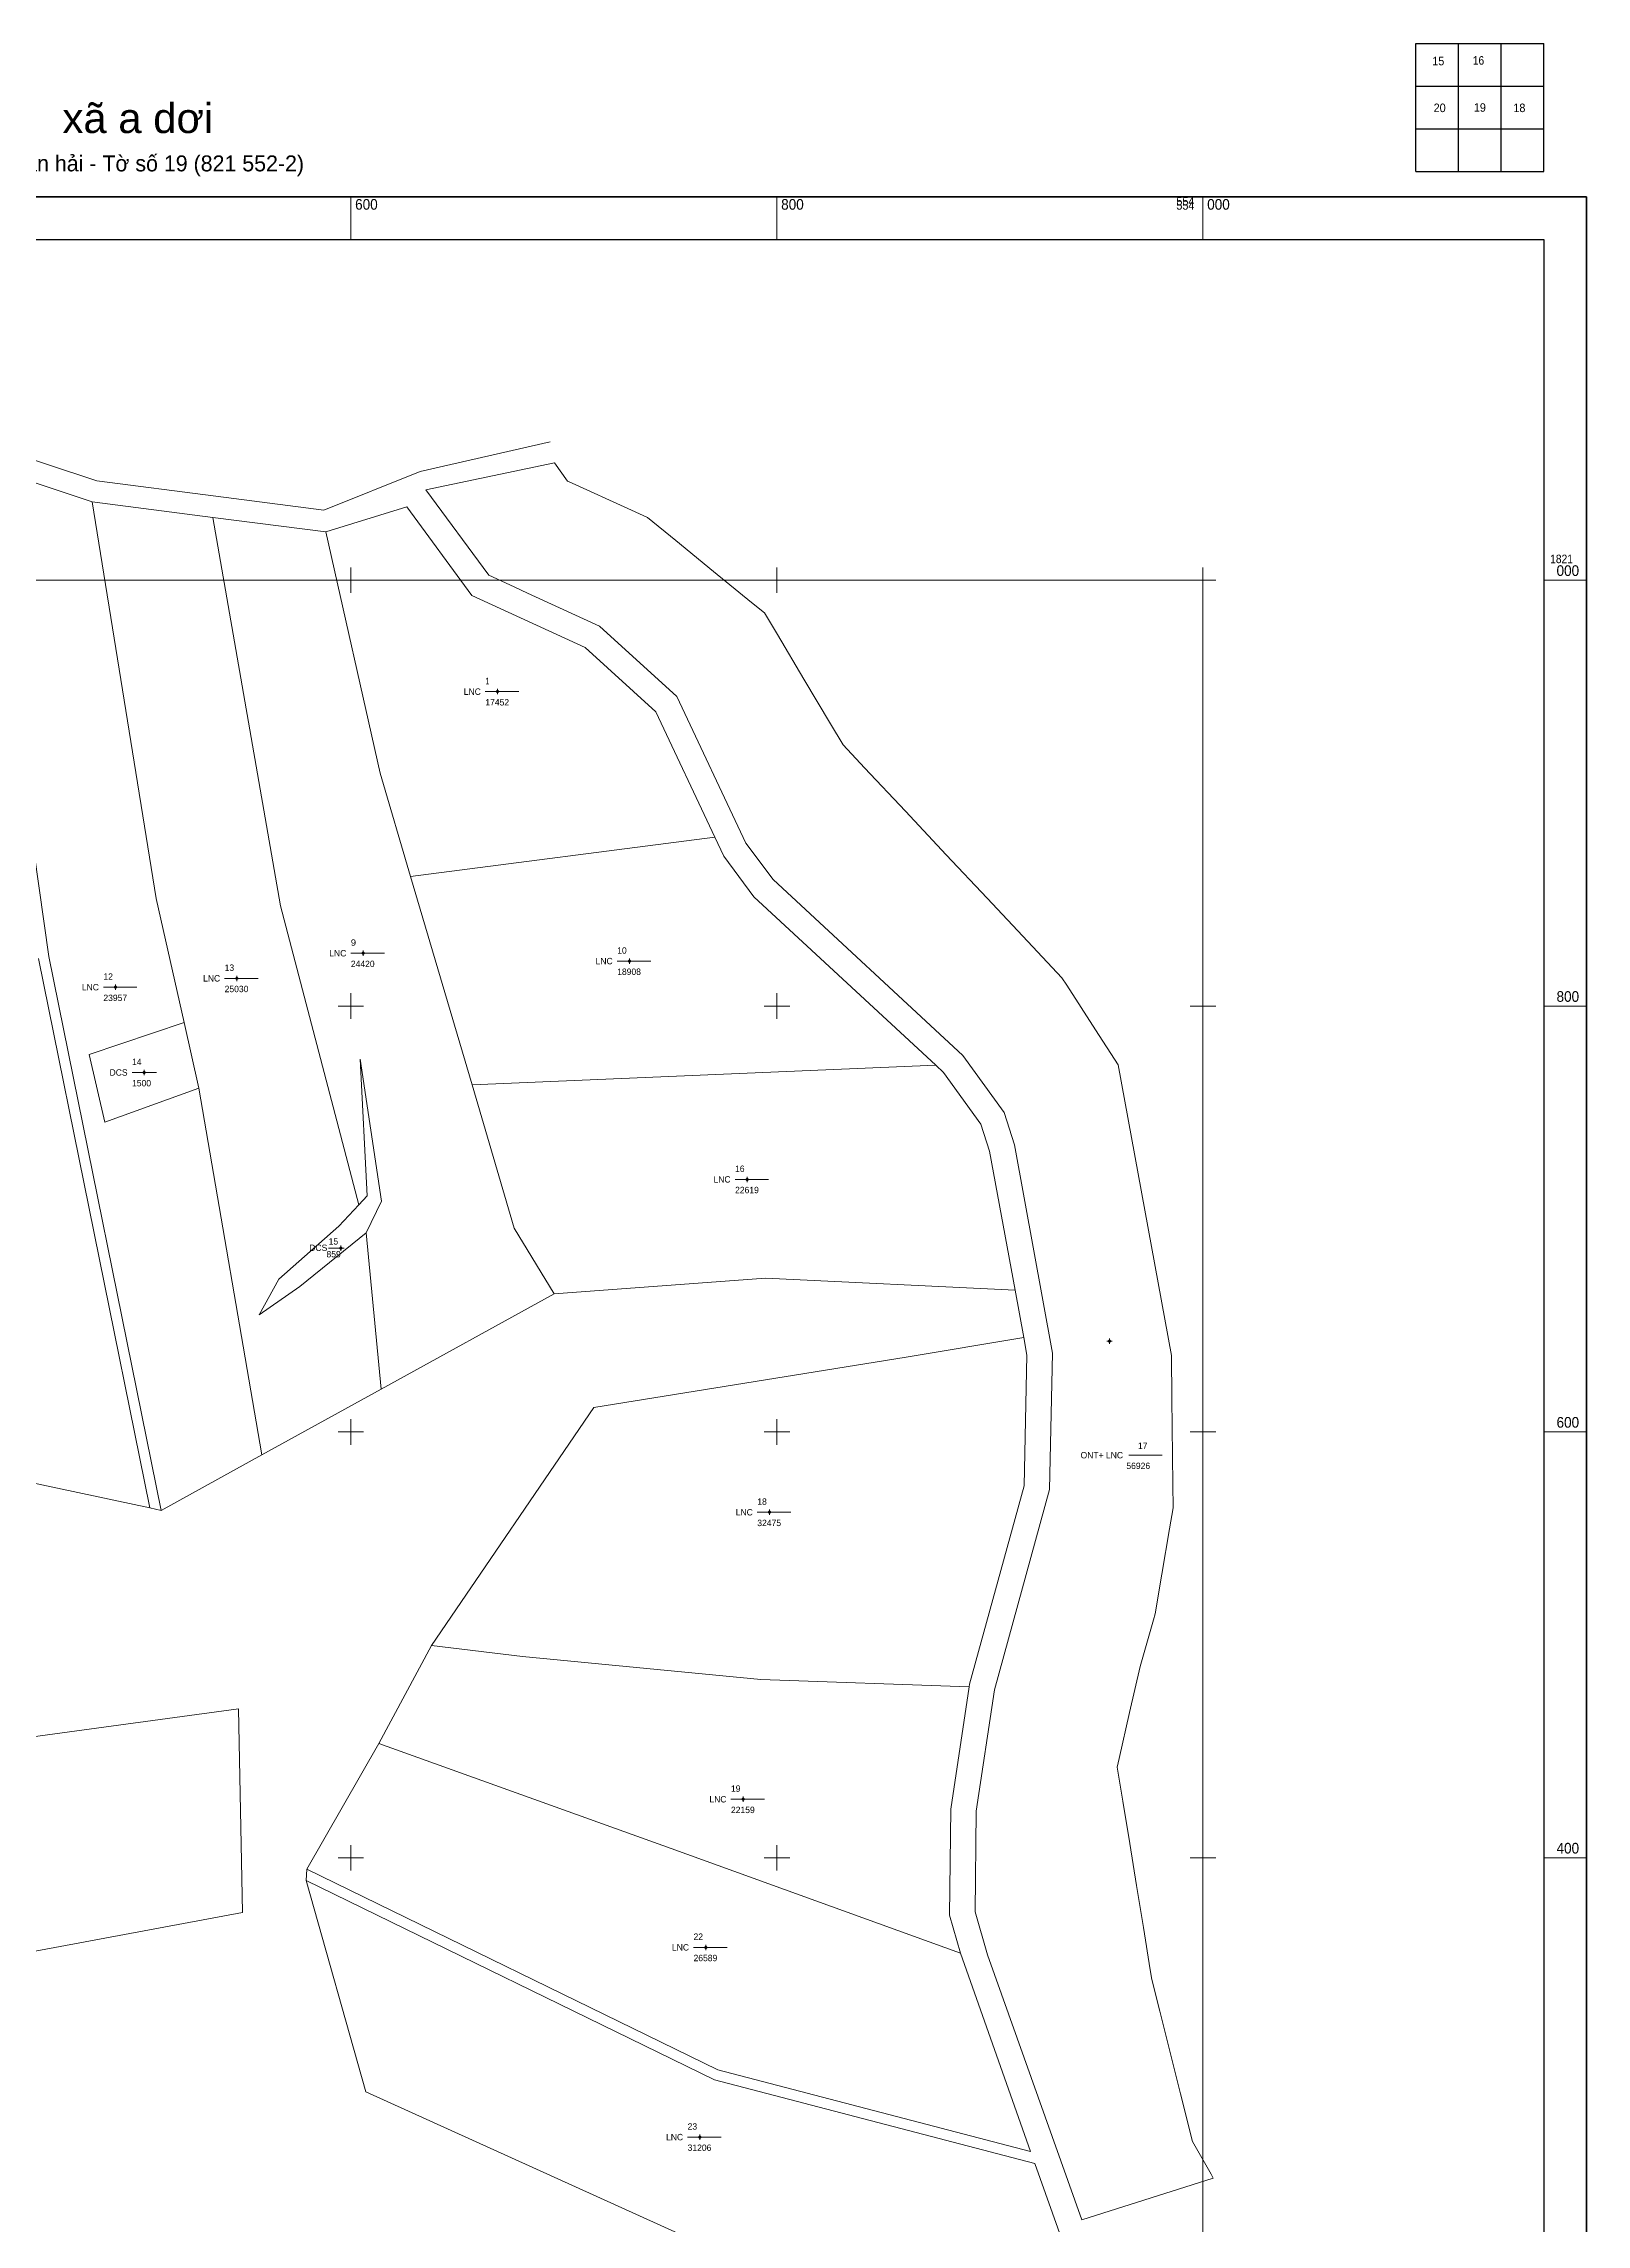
# Model space of a CAD drawing. Header units: metres. Extents: x 552820 to 554180, y 1819712 to 1821252.
# Drawn here: x 553456 to 554180, y 1820228 to 1821252 of the extents above; entities that cross this region are included whole.
import ezdxf
from ezdxf.enums import TextEntityAlignment as Align

# ---------------------------------------------------------------- set-up
doc = ezdxf.new("R2010")
doc.units = ezdxf.units.M
doc.header["$LTSCALE"] = 1.2
for name, color, linetype, lineweight in [('10', 7, 'Continuous', 13), ('22', 7, 'Continuous', 13), ('23', 7, 'Continuous', 13), ('50', 7, 'Continuous', 13), ('51', 7, 'Continuous', 13), ('63', 7, 'Continuous', 13)]:
    doc.layers.add(name, color=color, linetype=linetype, lineweight=lineweight)

msp = doc.modelspace()

# ---------------------------------------------------------------- hatches: boundary and pattern name
at = {"layer": '51'}
for points in [[(553669.02, 1820947.66, 1), (553668.72, 1820947.66, 1)], [(553605.88, 1820824.81, 1), (553605.58, 1820824.81, 1)], [(553546.64, 1820813.02, 1), (553546.34, 1820813.02, 1)], [(553730.92, 1820821.13, 1), (553730.62, 1820821.13, 1)], [(553489.72, 1820808.85, 1), (553489.42, 1820808.85, 1)], [(553503.18, 1820768.81, 1), (553502.88, 1820768.81, 1)], [(553786.26, 1820718.61, 1), (553785.96, 1820718.61, 1)], [(553595.46, 1820686.23, 1), (553595.16, 1820686.23, 1)], [(553956.32, 1820642.59, 1), (553956.02, 1820642.59, 1)], [(553796.7, 1820562.27, 1), (553796.4, 1820562.27, 1)], [(553784.33, 1820427.49, 1), (553784.03, 1820427.49, 1)], [(553766.76, 1820357.94, 1), (553766.46, 1820357.94, 1)], [(553763.98, 1820268.83, 1), (553763.68, 1820268.83, 1)]]:
    msp.add_hatch(color=256, dxfattribs=at).paths.add_polyline_path(points)

# ---------------------------------------------------------------- linework, layer by layer
at = {"layer": '10'}
for p, q in [((553480.71, 1821046.59), (553428.08, 1821064.18)), ((553693.54, 1821064.93), (553632.51, 1821051.07)), ((553587.31, 1821032.91), (553632.51, 1821051.07)), ((553536.53, 1821039.42), (553480.71, 1821046.59)), ((553587.31, 1821032.91), (553536.53, 1821039.42)), ((553702.16, 1821046.31), (553731.69, 1821032.83)), ((553535.26, 1821029.5), (553478.49, 1821036.79)), ((553588.19, 1821022.71), (553535.26, 1821029.5)), ((553752.49, 1821018.58), (553770.31, 1821004.08)), ((553676.63, 1820996.86), (553664.69, 1821002.35)), ((553676.63, 1820996.86), (553682.93, 1820993.97)), ((553770.31, 1821004.08), (553788.14, 1820989.58)), ((553800.21, 1820974.57), (553812.7, 1820953.57)), ((553812.7, 1820953.57), (553825.18, 1820932.59)), ((553841.19, 1820911.9), (553860.36, 1820891.49)), ((553860.36, 1820891.49), (553879.52, 1820871.08)), ((553627.99, 1820860.91), (553770.88, 1820879.33)), ((553879.52, 1820871.08), (553898.68, 1820850.67)), ((553898.68, 1820850.67), (553917.85, 1820830.26)), ((553510.99, 1820563.17), (553458.23, 1820823.23)), ((553936.05, 1820809.77), (553949.58, 1820788.87)), ((553949.58, 1820788.87), (553960.28, 1820772.33)), ((553656.87, 1820762.93), (553874.53, 1820772.3)), ((553960.28, 1820772.33), (553985.17, 1820635.95)), ((553895.79, 1820744.48), (553899.87, 1820731.88)), ((553899.87, 1820731.88), (553911.81, 1820666.58)), ((553915.89, 1820644.28), (553917.39, 1820636.07)), ((553985.17, 1820635.95), (553985.39, 1820615.75)), ((553637.92, 1820499.76), (553714.07, 1820611.51)), ((553985.39, 1820615.75), (553985.84, 1820575.34)), ((553510.99, 1820563.17), (553558.27, 1820589.26)), ((553984.32, 1820554.49), (553980.76, 1820533.19)), ((553976.84, 1820511.8), (553970.47, 1820489.85)), ((553637.92, 1820499.76), (553613.06, 1820453.74)), ((553970.47, 1820489.85), (553965.59, 1820468.25)), ((553890.42, 1820481.52), (553890.23, 1820480.26)), ((553965.59, 1820468.25), (553960.71, 1820446.65)), ((553613.06, 1820453.74), (553579.4, 1820394.64)), ((553962.4, 1820426.53), (553965.61, 1820406.75)), ((553965.61, 1820406.75), (553968.81, 1820386.97)), ((553968.81, 1820386.97), (553972.02, 1820367.19)), ((553972.02, 1820367.19), (553975.22, 1820347.42)), ((553979.71, 1820327.93), (553984.57, 1820308.52)), ((553984.57, 1820308.52), (553989.44, 1820289.11)), ((554004.85, 1820249.49), (553943.21, 1820230.04)), ((554003.8, 1820251.35), (554004.85, 1820249.49))]:
    msp.add_line(p, q, dxfattribs=at)
for points in [[(553478.49, 1821036.79), (553425.41, 1821054.53), (553458.23, 1820823.23)], [(553695.59, 1821055.14), (553635.17, 1821042.47), (553664.69, 1821002.35)], [(553695.59, 1821055.14), (553701.76, 1821046.49), (553702.16, 1821046.31)], [(553478.49, 1821036.79), (553508.62, 1820850.58), (553521.75, 1820792.21)], [(553535.26, 1821029.5), (553567.01, 1820847.15), (553603.71, 1820706.58)], [(553588.19, 1821022.71), (553626.2, 1821034.41), (553656.85, 1820992.75), (553710.04, 1820968.32), (553743.12, 1820938.13), (553770.88, 1820879.33)], [(553731.69, 1821032.83), (553739.18, 1821029.41), (553752.49, 1821018.58)], [(553627.99, 1820860.91), (553613.68, 1820909.44), (553588.19, 1821022.71)], [(553682.93, 1820993.97), (553716.74, 1820978.44), (553752.98, 1820945.37), (553785.48, 1820876.55), (553798.19, 1820859.39), (553887.3, 1820776.82), (553906.63, 1820749.98), (553911.51, 1820734.88), (553929.41, 1820636.99), (553927.98, 1820572.98), (553902.16, 1820478.9)], [(553788.14, 1820989.58), (553794.24, 1820984.61), (553800.21, 1820974.57)], [(553825.18, 1820932.59), (553831.08, 1820922.67), (553841.19, 1820911.9)], [(553770.88, 1820879.33), (553775.1, 1820870.4), (553789.23, 1820851.33), (553874.53, 1820772.3)], [(553695.38, 1820664.93), (553676.69, 1820695.68), (553656.87, 1820762.93), (553627.99, 1820860.91)], [(553428.35, 1820580.73), (553505.66, 1820564.3), (553453.3, 1820822.39)], [(553917.85, 1820830.26), (553933.77, 1820813.3), (553936.05, 1820809.77)], [(553528.65, 1820761.52), (553484.56, 1820745.43), (553477.07, 1820777.3), (553521.75, 1820792.21)], [(553521.75, 1820792.21), (553528.65, 1820761.52), (553558.27, 1820589.26), (553614.19, 1820620.12)], [(553603.71, 1820706.58), (553607.72, 1820710.85), (553604.39, 1820775.01), (553614.38, 1820708.35), (553607.13, 1820693.48)], [(553874.53, 1820772.3), (553878.24, 1820768.86), (553895.79, 1820744.48)], [(553603.71, 1820706.58), (553594.41, 1820696.69), (553566.11, 1820671.69), (553556.96, 1820655.03), (553576.1, 1820668.36), (553607.13, 1820693.48)], [(553607.13, 1820693.48), (553614.19, 1820620.12), (553695.38, 1820664.93)], [(553911.81, 1820666.58), (553794.72, 1820672.16), (553695.38, 1820664.93)], [(553915.89, 1820644.28), (553860.68, 1820635.04), (553714.07, 1820611.51)], [(553917.39, 1820636.07), (553916.02, 1820574.76), (553890.42, 1820481.52)], [(553985.84, 1820575.34), (553985.96, 1820564.3), (553984.32, 1820554.49)], [(553980.76, 1820533.19), (553977.64, 1820514.52), (553976.84, 1820511.8)], [(553890.23, 1820480.26), (553792.4, 1820483.7), (553680.59, 1820494.48), (553637.92, 1820499.76)], [(553890.23, 1820480.26), (553881.6, 1820422.79), (553881.03, 1820373.02), (553886.15, 1820355.22)], [(553902.16, 1820478.9), (553893.6, 1820421.89), (553893.05, 1820374.66), (553898.87, 1820354.43), (553943.21, 1820230.04)], [(553244.73, 1820428.85), (553547.21, 1820469.94), (553549.19, 1820374.27), (553248.57, 1820318.2)], [(553613.06, 1820453.74), (553750.41, 1820404.36), (553886.15, 1820355.22)], [(553960.71, 1820446.65), (553959.8, 1820442.61), (553962.4, 1820426.53)], [(553579.4, 1820394.64), (553772.34, 1820300.47), (553919.04, 1820262.14), (553886.15, 1820355.22)], [(553578.94, 1820389.31), (553770.64, 1820295.75), (553921.07, 1820256.44), (553934.41, 1820219.01), (553966.72, 1820169.26)], [(553578.94, 1820389.31), (553607.05, 1820290.15), (553843.9, 1820182.64), (553902.13, 1820148.35), (553966.72, 1820169.26)], [(553975.22, 1820347.42), (553975.95, 1820342.91), (553979.71, 1820327.93)], [(553989.44, 1820289.11), (553995.03, 1820266.79), (554003.8, 1820251.35)]]:
    msp.add_lwpolyline(points, dxfattribs=at)
at = {"layer": '22'}
for p, q in [((553911.81, 1820666.58), (553915.89, 1820644.28)), ((553505.66, 1820564.3), (553510.99, 1820563.17)), ((553579.4, 1820394.64), (553578.94, 1820389.31))]:
    msp.add_line(p, q, dxfattribs=at)
at = {"layer": '23'}
for p in [(553000, 1821000), (554000, 1820000)]:
    msp.add_line(p, (554000, 1821000), dxfattribs=at)
at = {"layer": '50'}
for p, q in [((553663.12, 1820947.66), (553678.87, 1820947.66)), ((553599.98, 1820824.81), (553615.73, 1820824.81)), ((553540.74, 1820813.02), (553556.49, 1820813.02)), ((553725.02, 1820821.13), (553740.77, 1820821.13)), ((553483.82, 1820808.85), (553499.57, 1820808.85)), ((553497.28, 1820768.81), (553508.78, 1820768.81)), ((553780.36, 1820718.61), (553796.11, 1820718.61)), ((553589.56, 1820686.23), (553596.81, 1820686.23)), ((553965.15, 1820589.07), (553980.9, 1820589.07)), ((553790.8, 1820562.27), (553806.55, 1820562.27)), ((553778.43, 1820427.49), (553794.18, 1820427.49)), ((553760.86, 1820357.94), (553776.61, 1820357.94)), ((553758.08, 1820268.83), (553773.83, 1820268.83))]:
    msp.add_line(p, q, dxfattribs=at)
at = {"layer": '51'}
for p, q in [((553668.24, 1820947.66), (553667.62, 1820947.66)), ((553668.87, 1820948.91), (553668.87, 1820948.28)), ((553668.87, 1820947.04), (553668.87, 1820946.41)), ((553670.12, 1820947.66), (553669.5, 1820947.66)), ((553605.1, 1820824.81), (553604.48, 1820824.81)), ((553605.73, 1820826.06), (553605.73, 1820825.44)), ((553605.73, 1820824.18), (553605.73, 1820823.56)), ((553606.98, 1820824.81), (553606.36, 1820824.81)), ((553730.77, 1820822.38), (553730.77, 1820821.76)), ((553545.86, 1820813.02), (553545.24, 1820813.02)), ((553546.49, 1820814.27), (553546.49, 1820813.64)), ((553546.49, 1820812.4), (553546.49, 1820811.77)), ((553547.74, 1820813.02), (553547.12, 1820813.02)), ((553730.14, 1820821.13), (553729.52, 1820821.13)), ((553730.77, 1820820.5), (553730.77, 1820819.88)), ((553732.02, 1820821.13), (553731.4, 1820821.13)), ((553488.94, 1820808.85), (553488.32, 1820808.85)), ((553489.57, 1820810.1), (553489.57, 1820809.48)), ((553489.57, 1820808.22), (553489.57, 1820807.6)), ((553490.82, 1820808.85), (553490.19, 1820808.85)), ((553502.4, 1820768.81), (553501.78, 1820768.81)), ((553503.03, 1820770.06), (553503.03, 1820769.44)), ((553503.03, 1820768.18), (553503.03, 1820767.56)), ((553504.28, 1820768.81), (553503.66, 1820768.81)), ((553786.11, 1820719.86), (553786.11, 1820719.24)), ((553785.48, 1820718.61), (553784.86, 1820718.61)), ((553786.11, 1820717.98), (553786.11, 1820717.36)), ((553787.36, 1820718.61), (553786.74, 1820718.61)), ((553594.68, 1820686.23), (553594.06, 1820686.23)), ((553595.31, 1820687.48), (553595.31, 1820686.85)), ((553595.31, 1820685.61), (553595.31, 1820684.98)), ((553596.56, 1820686.23), (553595.93, 1820686.23)), ((553955.55, 1820642.59), (553954.92, 1820642.59)), ((553956.17, 1820643.84), (553956.17, 1820643.22)), ((553956.17, 1820641.96), (553956.17, 1820641.34)), ((553957.42, 1820642.59), (553956.8, 1820642.59)), ((553795.93, 1820562.27), (553795.3, 1820562.27)), ((553796.55, 1820563.52), (553796.55, 1820562.9)), ((553796.55, 1820561.64), (553796.55, 1820561.02)), ((553797.8, 1820562.27), (553797.18, 1820562.27)), ((553783.56, 1820427.49), (553782.93, 1820427.49)), ((553784.18, 1820428.74), (553784.18, 1820428.12)), ((553784.18, 1820426.86), (553784.18, 1820426.24)), ((553785.43, 1820427.49), (553784.81, 1820427.49)), ((553765.98, 1820357.94), (553765.36, 1820357.94)), ((553766.61, 1820359.19), (553766.61, 1820358.56)), ((553766.61, 1820357.32), (553766.61, 1820356.69)), ((553767.86, 1820357.94), (553767.24, 1820357.94)), ((553763.83, 1820270.08), (553763.83, 1820269.46)), ((553763.2, 1820268.83), (553762.58, 1820268.83)), ((553763.83, 1820268.2), (553763.83, 1820267.58)), ((553765.08, 1820268.83), (553764.45, 1820268.83))]:
    msp.add_line(p, q, dxfattribs=at)
for points in [[(553668.87, 1820948.28), (553668.24, 1820947.66), (553668.87, 1820947.04), (553669.5, 1820947.66)], [(553605.73, 1820825.44), (553605.1, 1820824.81), (553605.73, 1820824.18), (553606.36, 1820824.81)], [(553546.49, 1820813.64), (553545.86, 1820813.02), (553546.49, 1820812.4), (553547.12, 1820813.02)], [(553730.77, 1820821.76), (553730.14, 1820821.13), (553730.77, 1820820.5), (553731.4, 1820821.13)], [(553489.57, 1820809.48), (553488.94, 1820808.85), (553489.57, 1820808.22), (553490.19, 1820808.85)], [(553503.03, 1820769.44), (553502.4, 1820768.81), (553503.03, 1820768.18), (553503.66, 1820768.81)], [(553786.11, 1820719.24), (553785.48, 1820718.61), (553786.11, 1820717.98), (553786.74, 1820718.61)], [(553595.31, 1820686.85), (553594.68, 1820686.23), (553595.31, 1820685.61), (553595.93, 1820686.23)], [(553956.17, 1820643.22), (553955.55, 1820642.59), (553956.17, 1820641.96), (553956.8, 1820642.59)], [(553796.55, 1820562.9), (553795.93, 1820562.27), (553796.55, 1820561.64), (553797.18, 1820562.27)], [(553784.18, 1820428.12), (553783.56, 1820427.49), (553784.18, 1820426.86), (553784.81, 1820427.49)], [(553766.61, 1820358.56), (553765.98, 1820357.94), (553766.61, 1820357.32), (553767.24, 1820357.94)], [(553763.83, 1820269.46), (553763.2, 1820268.83), (553763.83, 1820268.2), (553764.45, 1820268.83)]]:
    msp.add_lwpolyline(points, close=True, dxfattribs=at)
for centre in [(553668.87, 1820947.66), (553605.73, 1820824.81), (553546.49, 1820813.02), (553730.77, 1820821.13), (553489.57, 1820808.85), (553503.03, 1820768.81), (553786.11, 1820718.61), (553595.31, 1820686.23), (553956.17, 1820642.59), (553796.55, 1820562.27), (553784.18, 1820427.49), (553766.61, 1820357.94), (553763.83, 1820268.83)]:
    msp.add_circle(centre, 0.15, dxfattribs=at)
at = {"layer": '63', "lineweight": 25}
for p, q in [((554100, 1821252), (554160, 1821252)), ((554100, 1821192), (554100, 1821252)), ((554120, 1821192), (554120, 1821252)), ((554140, 1821192), (554140, 1821252)), ((554100, 1821232), (554160, 1821232)), ((554100, 1821212), (554160, 1821212))]:
    msp.add_line(p, q, dxfattribs=at)
at = {"layer": '63'}
for p, q in [((553600, 1821160), (553600, 1821180)), ((553800, 1821160), (553800, 1821180)), ((554000, 1821160), (554000, 1821180)), ((553594, 1821000), (553606, 1821000)), ((553600, 1820994), (553600, 1821006)), ((553794, 1821000), (553806, 1821000)), ((553800, 1820994), (553800, 1821006)), ((553994, 1821000), (554006, 1821000)), ((554000, 1820994), (554000, 1821006)), ((554160, 1821000), (554180, 1821000)), ((553600, 1820794), (553600, 1820806)), ((553800, 1820794), (553800, 1820806)), ((554000, 1820794), (554000, 1820806)), ((553594, 1820800), (553606, 1820800)), ((553794, 1820800), (553806, 1820800)), ((553994, 1820800), (554006, 1820800)), ((554160, 1820800), (554180, 1820800)), ((553594, 1820600), (553606, 1820600)), ((553600, 1820594), (553600, 1820606)), ((553794, 1820600), (553806, 1820600)), ((553800, 1820594), (553800, 1820606)), ((553994, 1820600), (554006, 1820600)), ((554000, 1820594), (554000, 1820606)), ((554160, 1820600), (554180, 1820600)), ((553600, 1820394), (553600, 1820406)), ((553800, 1820394), (553800, 1820406)), ((554000, 1820394), (554000, 1820406)), ((553594, 1820400), (553606, 1820400)), ((553794, 1820400), (553806, 1820400)), ((553994, 1820400), (554006, 1820400)), ((554160, 1820400), (554180, 1820400))]:
    msp.add_line(p, q, dxfattribs=at)
at = {"layer": '63', "lineweight": 25}
msp.add_lwpolyline([(554100, 1821192), (554160, 1821192), (554160, 1821252)], dxfattribs=at)
at = {"layer": '63', "lineweight": 40}
msp.add_lwpolyline([(552820, 1819820), (552820, 1821180), (554180, 1821180), (554180, 1819820)], close=True, dxfattribs=at)
at = {"layer": '63', "lineweight": 25}
msp.add_lwpolyline([(552840, 1819840), (552840, 1821160), (554160, 1821160), (554160, 1819840)], close=True, dxfattribs=at)

# ---------------------------------------------------------------- texts
at = {"layer": '50'}
for s, p in [('LNC', (553661.02, 1820946.16)), ('LNC', (553597.88, 1820823.31)), ('LNC', (553722.92, 1820819.63)), ('LNC', (553538.64, 1820811.52)), ('LNC', (553481.72, 1820807.35)), ('DCS', (553495.18, 1820767.31)), ('LNC', (553778.26, 1820717.11)), ('DCS', (553588.95, 1820684.98)), ('ONT+ LNC', (553962.5, 1820587.57)), ('LNC', (553788.7, 1820560.77)), ('LNC', (553776.33, 1820425.99)), ('LNC', (553758.76, 1820356.44)), ('LNC', (553755.98, 1820267.33))]:
    msp.add_text(s, height=3, dxfattribs=at).set_placement(p, align=Align.RIGHT)
for s, width, p in [('1', 0.8, (553663.12, 1820951.16)), ('9', 1.1, (553599.98, 1820828.31))]:
    msp.add_text(s, height=3, dxfattribs=dict(at, width=width)).set_placement(p)
for s, p in [('17452', (553663.12, 1820941.16)), ('10', (553725.02, 1820824.63)), ('12', (553483.82, 1820812.35)), ('13', (553540.74, 1820816.52)), ('24420', (553599.98, 1820818.31)), ('18908', (553725.02, 1820814.63)), ('23957', (553483.82, 1820802.35)), ('25030', (553540.74, 1820806.52)), ('14', (553497.28, 1820772.31)), ('1500', (553497.28, 1820762.31)), ('16', (553780.36, 1820722.11)), ('22619', (553780.36, 1820712.11)), ('15', (553589.56, 1820687.99)), ('859', (553588.56, 1820681.97)), ('17', (553969.51, 1820592.02)), ('56926', (553964.06, 1820582.57)), ('18', (553790.8, 1820565.77)), ('32475', (553790.8, 1820555.77)), ('19', (553778.43, 1820430.99)), ('22159', (553778.43, 1820420.99)), ('22', (553760.86, 1820361.44)), ('26589', (553760.86, 1820351.44)), ('23', (553758.08, 1820272.33)), ('31206', (553758.08, 1820262.33))]:
    msp.add_text(s, height=3, dxfattribs=at).set_placement(p)
at = {"layer": '63'}
for s, height, width, p in [('15', 4, 0.95, (554110.49, 1821241.8)), ('16', 4, 0.9, (554129.36, 1821242.12)), ('xã a dơi', 14, 1.05, (553500, 1821210)), ('20', 4, 0.95, (554111.13, 1821219.84)), ('19', 4, 0.95, (554130, 1821220)), ('18', 4, 0.95, (554148.55, 1821219.84))]:
    msp.add_text(s, height=height, dxfattribs=dict(at, width=width)).set_placement(p, align=Align.CENTER)
msp.add_text('thôn tân hải - Tờ số 19 (821 552-2)', height=7.5, dxfattribs=at).set_placement((553500.01, 1821192), align=Align.CENTER)
for s, height, width, p in [('600', 5, 0.95, (553602, 1821174)), ('800', 5, 0.95, (553802, 1821174)), ('000', 5, 0.95, (554002, 1821174)), ('1821', 4, 0.9, (554163, 1821008)), ('1821', 4, 0.9, (554163, 1821008)), ('000', 5, 0.95, (554166, 1821002)), ('800', 5, 0.95, (554166, 1820802)), ('600', 5, 0.95, (554166, 1820602)), ('400', 5, 0.95, (554166, 1820402))]:
    msp.add_text(s, height=height, dxfattribs=dict(at, width=width)).set_placement(p)
at = {"layer": '63', "width": 0.95}
for p in [(553996, 1821176), (553996, 1821174)]:
    msp.add_text('554', height=4, dxfattribs=at).set_placement(p, align=Align.RIGHT)

doc.saveas('drawing.dxf')
